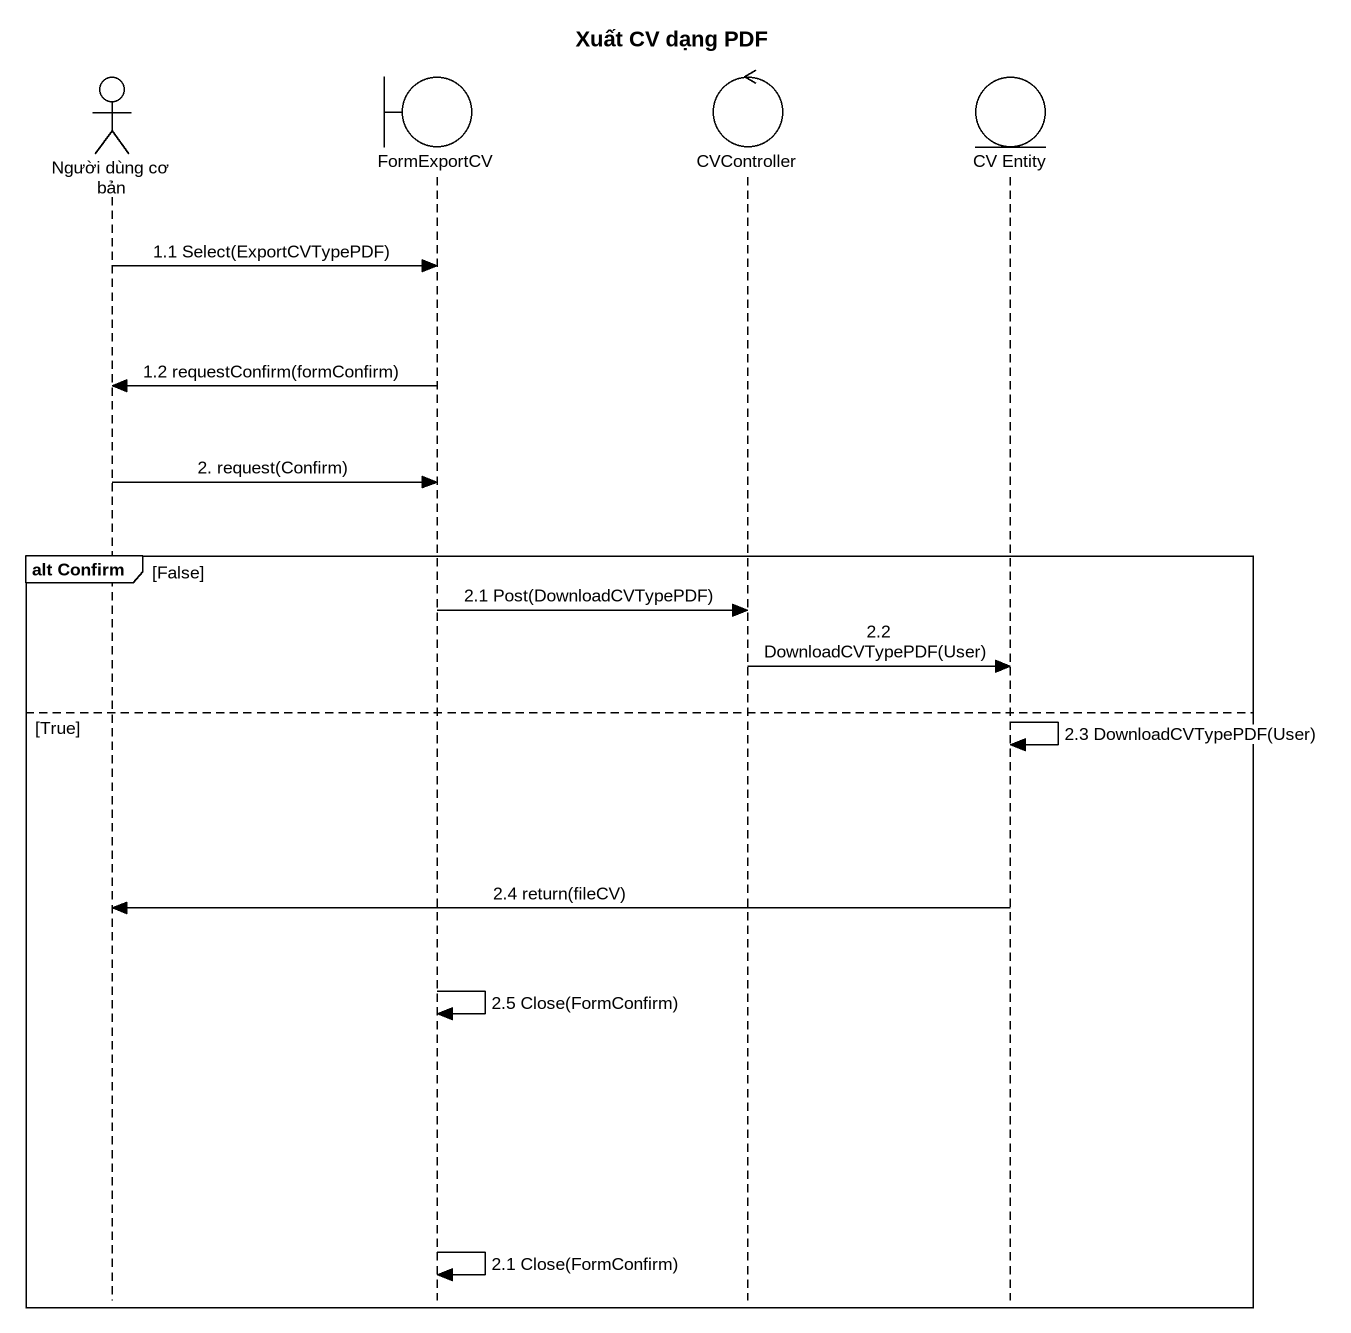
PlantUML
@startuml
title Xuất CV dạng PDF
hide footbox
actor "Người dùng cơ bản" as Người_dùng_cơ_bản
boundary FormExportCV
control CVController
entity "CV Entity" as CV_Entity

Người_dùng_cơ_bản -> FormExportCV : 1.1 Select(ExportCVTypePDF)
FormExportCV -> Người_dùng_cơ_bản : 1.2 requestConfirm(formConfirm)
Người_dùng_cơ_bản -> FormExportCV : 2. request(Confirm)
group alt Confirm [False]
  FormExportCV -> CVController : 2.1 Post(DownloadCVTypePDF)
  CVController -> CV_Entity : 2.2 DownloadCVTypePDF(User)
else True
  CV_Entity -> CV_Entity : 2.3 DownloadCVTypePDF(User)
  CV_Entity -> Người_dùng_cơ_bản : 2.4 return(fileCV)
  FormExportCV -> FormExportCV : 2.5 Close(FormConfirm)
  FormExportCV -> FormExportCV : 2.1 Close(FormConfirm)
end
@enduml
